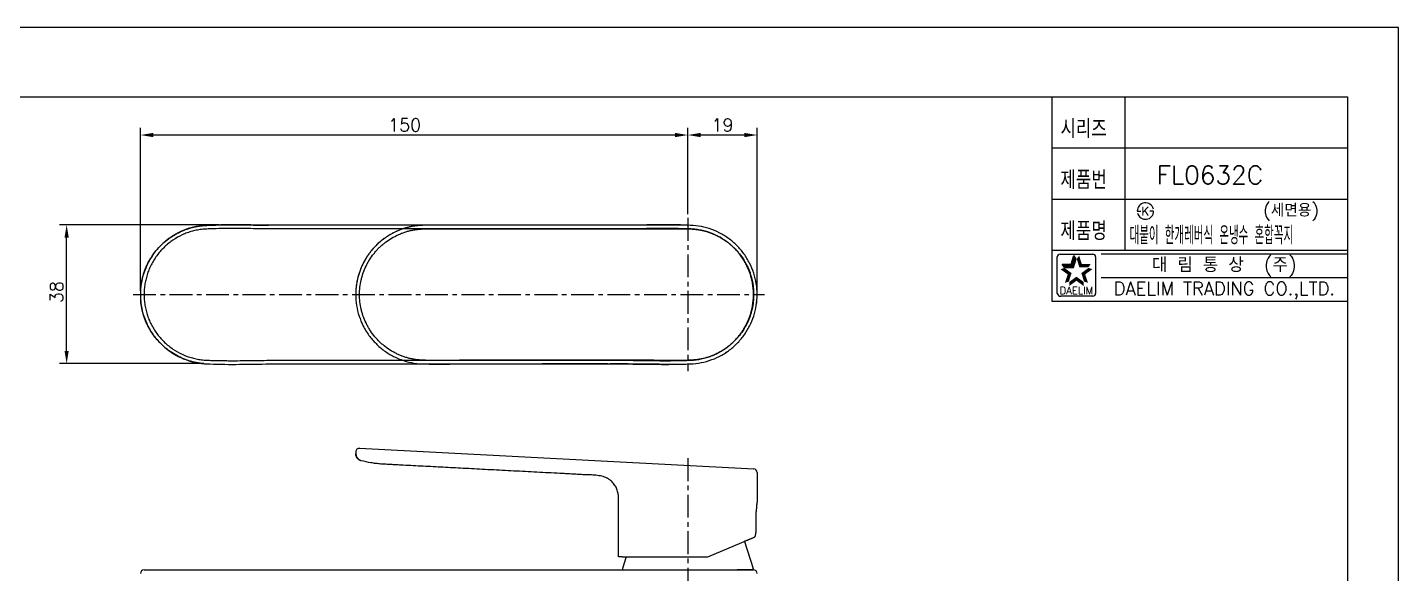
# Model space of a CAD drawing. Extents: x 20490 to 21084, y -3930 to -3510.
# Drawn here: x 20708.2 to 21083.9, y -3659.8 to -3510.2 of the extents above; entities that cross this region are included whole.
import ezdxf
from ezdxf.enums import TextEntityAlignment as Align

# ---------------------------------------------------------------- set-up
doc = ezdxf.new("R2010")
doc.units = 0
doc.header["$LTSCALE"] = 5
doc.header["$MEASUREMENT"] = 0
doc.linetypes.add('CENTER', pattern=[2, 1.25, -0.25, 0.25, -0.25])
doc.layers.get('0').update_dxf_attribs({"color": 2, "linetype": 'CONTINUOUS'})
doc.layers.get('Defpoints').update_dxf_attribs({"linetype": 'CONTINUOUS'})
doc.layers.add('D', color=2, linetype='CONTINUOUS')
doc.layers.add('TXT', color=4, linetype='CONTINUOUS')
doc.styles.add('GHS', font='romans', dxfattribs={"bigfont": 'ghs'})
doc.styles.add('ROMANS', font='ROMANS.shx', dxfattribs={"height": 3.5})
doc.dimstyles.new('HONG', dxfattribs={"dimscale": 0, "dimtxt": 3.5, "dimasz": 3.5, "dimexe": 2, "dimexo": 1, "dimgap": 1, "dimtad": 1, "dimdec": 4, "dimdsep": 46, "dimtxsty": 'GHS', "dimcen": 3, "dimclrd": 2, "dimclre": 2, "dimclrt": 2, "dimadec": 0, "dimazin": 0, "dimtfac": 1, "dimtdec": 4, "dimtmove": 0, "dimatfit": 2, "dimfxl": 0, "dimtvp": 1, "dimtolj": 1, "dimarcsym": 0})

# ---------------------------------------------------------------- blocks, each defined once
blk = doc.blocks.new('*D5')
at = {"layer": 'D', "color": 2, "lineweight": -2}
for p, q in [((20889.15, -3561.33), (20889.15, -3537.63)), ((20908.15, -3582.33), (20908.15, -3537.63)), ((20904.65, -3539.63), (20892.65, -3539.63))]:
    blk.add_line(p, q, dxfattribs=at)
at = {"layer": 'D', "color": 2}
for points in [[(20892.65, -3539.04), (20892.65, -3540.21), (20889.15, -3539.63)], [(20904.65, -3539.04), (20904.65, -3540.21), (20908.15, -3539.63)]]:
    blk.add_solid(points, dxfattribs=at)
at = {"layer": 'Defpoints', "color": 0}
for p in [(20889.15, -3539.63), (20889.15, -3562.33), (20908.15, -3583.33)]:
    blk.add_point(p, dxfattribs=at)
at = {"layer": 'D', "color": 2, "insert": (20898.65, -3536.88), "char_height": 3.5, "attachment_point": 5, "style": 'GHS'}
blk.add_mtext('\\A1;19', dxfattribs=at)
blk = doc.blocks.new('*D6')
at = {"layer": 'D', "color": 2, "lineweight": -2}
for p, q in [((20739.15, -3582.34), (20739.15, -3537.63)), ((20889.15, -3538.63), (20889.15, -3537.63)), ((20885.65, -3539.63), (20742.65, -3539.63))]:
    blk.add_line(p, q, dxfattribs=at)
at = {"layer": 'D', "color": 2}
for points in [[(20742.65, -3539.04), (20742.65, -3540.21), (20739.15, -3539.63)], [(20885.65, -3539.04), (20885.65, -3540.21), (20889.15, -3539.63)]]:
    blk.add_solid(points, dxfattribs=at)
at = {"layer": 'Defpoints', "color": 0}
for p in [(20739.15, -3539.63), (20889.15, -3539.63), (20739.15, -3583.34)]:
    blk.add_point(p, dxfattribs=at)
at = {"layer": 'D', "color": 2, "insert": (20811.55, -3536.88), "char_height": 3.5, "attachment_point": 5, "style": 'GHS'}
blk.add_mtext('\\A1;150', dxfattribs=at)
blk = doc.blocks.new('*D7')
at = {"layer": 'D', "color": 2, "lineweight": -2}
for p, q in [((20760.73, -3564.24), (20716.94, -3564.24)), ((20718.94, -3598.75), (20718.94, -3567.74)), ((20755.56, -3602.25), (20716.94, -3602.25))]:
    blk.add_line(p, q, dxfattribs=at)
at = {"layer": 'D', "color": 2}
for points in [[(20718.36, -3567.74), (20719.52, -3567.74), (20718.94, -3564.24)], [(20718.36, -3598.75), (20719.52, -3598.75), (20718.94, -3602.25)]]:
    blk.add_solid(points, dxfattribs=at)
at = {"layer": 'Defpoints', "color": 0}
for p in [(20718.94, -3564.24), (20761.73, -3564.24), (20756.56, -3602.25)]:
    blk.add_point(p, dxfattribs=at)
at = {"layer": 'D', "color": 2, "insert": (20716.19, -3582.65), "char_height": 3.5, "attachment_point": 5, "rotation": 90, "style": 'GHS'}
blk.add_mtext('\\A1;38', dxfattribs=at)

msp = doc.modelspace()

# ---------------------------------------------------------------- linework, layer by layer
at = {"color": 7}
for p, q in [((20988.91222, -3529.15456), (20988.91222, -3585.15456)), ((21008.91222, -3529.15456), (21008.91222, -3571.15456)), ((20988.91222, -3543.15456), (21069.91222, -3543.15456)), ((20988.91222, -3557.15456), (21069.91222, -3557.15456)), ((20988.91222, -3571.15456), (21069.91222, -3571.15456)), ((20988.91222, -3585.15456), (21069.91222, -3585.15456))]:
    msp.add_line(p, q, dxfattribs=at)
at = {"color": 7, "linetype": 'Continuous'}
for p, q in [((20816.99592, -3564.34015), (20816.58853, -3564.35648)), ((20817.40006, -3564.32676), (20816.99592, -3564.34015)), ((20817.80283, -3564.31535), (20817.40006, -3564.32676)), ((20818.20513, -3564.30578), (20817.80283, -3564.31535)), ((20818.60761, -3564.29804), (20818.20513, -3564.30578)), ((20819.21209, -3564.28968), (20818.60761, -3564.29804)), ((20819.81454, -3564.28473), (20819.21209, -3564.28968)), ((20820.41229, -3564.28272), (20819.81454, -3564.28473)), ((20822.56458, -3564.29365), (20821.39842, -3564.28475)), ((20826.30931, -3564.33624), (20822.56458, -3564.29365)), ((20827.75025, -3564.34531), (20826.30931, -3564.33624)), ((20828.10612, -3564.34658), (20827.75025, -3564.34531)), ((20842.05279, -3564.33319), (20828.10612, -3564.34658)), ((20859.29485, -3564.33564), (20842.05279, -3564.33319)), ((20876.06911, -3564.34843), (20859.29485, -3564.33564)), ((20878.56774, -3564.34521), (20876.06911, -3564.34843)), ((20880.37338, -3564.33268), (20878.56774, -3564.34521)), ((20884.85355, -3564.28502), (20880.37338, -3564.33268)), ((20888.05634, -3564.30498), (20884.85355, -3564.28502)), ((20889.17106, -3564.33556), (20889.12393, -3564.33395)), ((20867.03652, -3602.3064), (20867.26482, -3602.30656)), ((20867.26482, -3602.30656), (20867.5554, -3602.30686)), ((20867.5554, -3602.30686), (20867.95999, -3602.30746)), ((20867.77715, -3602.30765), (20867.96, -3602.30746)), ((20870.19289, -3602.31589), (20867.77715, -3602.30765)), ((20867.95999, -3602.30746), (20868.3584, -3602.30827)), ((20872.78993, -3602.33621), (20870.19289, -3602.31589)), ((20879.71784, -3602.4239), (20872.78993, -3602.33621)), ((20875.12929, -3602.36348), (20876.8538, -3602.38742)), ((20881.78896, -3602.43882), (20879.71784, -3602.4239)), ((20879.72872, -3602.4232), (20879.87061, -3602.42462)), ((20879.87061, -3602.42462), (20879.89929, -3602.4249)), ((20883.6396, -3602.44007), (20881.78896, -3602.43882)), ((20881.94164, -3602.43923), (20882.01259, -3602.43949)), ((20882.01259, -3602.43949), (20882.13126, -3602.43989)), ((20885.17217, -3602.42938), (20883.6396, -3602.44007)), ((20883.69307, -3602.43987), (20883.73349, -3602.43972)), ((20883.73349, -3602.43972), (20883.77825, -3602.43956)), ((20884.20508, -3602.4375), (20884.29139, -3602.43697)), ((20885.17217, -3602.42939), (20885.24326, -3602.42859)), ((20885.24326, -3602.42859), (20885.43398, -3602.42632)), ((20889.16972, -3602.33415), (20889.16392, -3602.33434)), ((20889.17314, -3602.33403), (20889.17619, -3602.33392)), ((20799.20188, -3625.44234), (20907.20208, -3631.10239)), ((20798.14975, -3626.44097), (20798.14975, -3626.89287)), ((20799.63812, -3628.82635), (20799.51224, -3628.78852)), ((20799.63817, -3628.82631), (20799.638, -3628.82629)), ((20908.14975, -3632.10102), (20908.14975, -3639.95206)), ((20894.66412, -3655.15206), (20907.40531, -3649.74374)), ((20904.70776, -3650.88879), (20907.14794, -3649.85299)), ((20904.71471, -3650.96258), (20907.02721, -3658.36258)), ((20871.14794, -3655.15206), (20870.14975, -3655.15206)), ((20871.14794, -3655.15206), (20894.66412, -3655.15206)), ((20872.27393, -3655.15206), (20871.27064, -3658.36258)), ((20740.14893, -3658.75206), (20889.14893, -3658.75206)), ((20889.14893, -3658.75206), (20907.14915, -3658.75206))]:
    msp.add_line(p, q, dxfattribs=at)
at = {"color": 2, "linetype": 'Continuous'}
for p, q in [((20990.38971, -3583.02004), (20990.38971, -3573.02004)), ((20991.13971, -3572.27004), (21000.13971, -3572.27004)), ((21000.88971, -3573.02004), (21000.88971, -3583.02004)), ((21002.41222, -3572.15456), (21069.91222, -3572.15456)), ((21002.41222, -3578.65456), (21069.91222, -3578.65456)), ((21000.13971, -3583.77004), (20991.38971, -3583.77004))]:
    msp.add_line(p, q, dxfattribs=at)
at = {"color": 2}
for p, q in [((20994.15136, -3574.9715), (20994.90073, -3572.66517)), ((20995.56583, -3573.58061), (20994.90073, -3572.66517)), ((20992.39145, -3575.88693), (20991.72635, -3574.9715)), ((20991.72635, -3574.9715), (20994.15136, -3574.9715)), ((20992.39145, -3575.88693), (20994.81646, -3575.88693)), ((20994.81646, -3575.88693), (20995.56583, -3573.58061))]:
    msp.add_line(p, q, dxfattribs=at)
at = {"linetype": 'Continuous'}
msp.add_lwpolyline([(20489.91222, -3930.15456), (21083.91222, -3930.15456), (21083.91222, -3510.15456), (20489.91222, -3510.15456)], close=True, dxfattribs=at)
at = {"color": 7, "linetype": 'Continuous'}
for points in [[(20816.58853, -3564.35648), (20816.38295, -3564.36611), (20816.17579, -3564.37691), (20815.96699, -3564.38906), (20815.75656, -3564.40276), (20815.54452, -3564.41819), (20815.33089, -3564.43555), (20815.11566, -3564.45504), (20814.89883, -3564.47693), (20814.68041, -3564.50151), (20814.46039, -3564.52905), (20814.23879, -3564.55984), (20814.01618, -3564.59388), (20813.79383, -3564.6309), (20813.57264, -3564.67071), (20813.35248, -3564.71347), (20813.13311, -3564.75932), (20812.9145, -3564.80819), (20812.69668, -3564.8599), (20812.47969, -3564.91427), (20812.26359, -3564.97114), (20812.04836, -3565.03041), (20811.83392, -3565.0921), (20811.62019, -3565.15625), (20811.40708, -3565.22291), (20811.19451, -3565.2921), (20810.98237, -3565.36388), (20810.7706, -3565.43829), (20810.55909, -3565.51536), (20810.34775, -3565.59516), (20810.13654, -3565.67771), (20809.92548, -3565.76305), (20809.71463, -3565.85119), (20809.50402, -3565.94216), (20809.29371, -3566.03599), (20809.08376, -3566.13269), (20808.87421, -3566.2323), (20808.6652, -3566.33482), (20808.45686, -3566.44022), (20808.24922, -3566.54853), (20808.04234, -3566.65976), (20807.83625, -3566.7739), (20807.63099, -3566.89097), (20807.42658, -3567.01096), (20807.22309, -3567.13389), (20807.02053, -3567.25976), (20806.81895, -3567.38857), (20806.61839, -3567.52033), (20806.41889, -3567.65504), (20806.2205, -3567.7927), (20806.02325, -3567.93333), (20805.82719, -3568.07692), (20805.63236, -3568.22348), (20805.43882, -3568.37302), (20805.24659, -3568.52553), (20805.05574, -3568.68102), (20804.8663, -3568.8395), (20804.67833, -3569.00095), (20804.49186, -3569.16538), (20804.30696, -3569.33279), (20804.12366, -3569.50318), (20803.94201, -3569.67653), (20803.76208, -3569.85286), (20803.58389, -3570.03215), (20803.40752, -3570.2144), (20803.23301, -3570.39961), (20803.06041, -3570.58777), (20802.88978, -3570.77887), (20802.72118, -3570.97292), (20802.55467, -3571.16991), (20802.39029, -3571.36982), (20802.22811, -3571.57266), (20802.06819, -3571.77841), (20801.91058, -3571.98706), (20801.75534, -3572.1986), (20801.60252, -3572.413), (20801.45217, -3572.63025), (20801.30435, -3572.85034), (20801.15912, -3573.07323), (20801.01654, -3573.29891), (20800.87667, -3573.52737), (20800.73955, -3573.75858), (20800.60525, -3573.99253), (20800.47383, -3574.22918), (20800.34535, -3574.46853), (20800.21986, -3574.71053), (20800.09744, -3574.95517), (20799.97815, -3575.20242), (20799.86204, -3575.45226), (20799.74917, -3575.70465), (20799.6396, -3575.95956), (20799.5334, -3576.21697), (20799.43062, -3576.47682), (20799.33133, -3576.7391), (20799.23558, -3577.00377), (20799.14345, -3577.27079), (20799.05498, -3577.54012), (20798.97025, -3577.81172), (20798.8893, -3578.08554), (20798.81221, -3578.36154), (20798.73902, -3578.63968), (20798.66982, -3578.91991), (20798.60465, -3579.20217), (20798.54359, -3579.48644), (20798.48668, -3579.77264), (20798.43398, -3580.06075), (20798.38557, -3580.35069), (20798.34149, -3580.64243), (20798.30181, -3580.9359), (20798.26659, -3581.23105), (20798.23589, -3581.52779), (20798.21477, -3581.76898)], [(20821.39842, -3564.28475), (20821.20222, -3564.28388), (20820.41229, -3564.28272)], [(20867.26482, -3602.30676), (20858.2183, -3602.32951), (20849.26048, -3602.34198)], [(20799.51224, -3628.78852), (20799.28043, -3628.694), (20799.06021, -3628.57007), (20798.85572, -3628.41754), (20798.67114, -3628.23944), (20798.51092, -3628.03921), (20798.37827, -3627.82071), (20798.27498, -3627.58931), (20798.20284, -3627.3505), (20798.16151, -3627.10867), (20798.14975, -3626.89287)]]:
    msp.add_lwpolyline(points, dxfattribs=at)
at = {"color": 2, "linetype": 'Continuous'}
for centre, radius, start, end in [((20991.13971, -3573.02004), 0.75, 90, 180), ((21000.13971, -3573.02004), 0.75, 0, 90), ((20991.26471, -3582.89504), 0.88388, 188.1301024, 278.1301024), ((21000.13971, -3583.02004), 0.75, 270, 0)]:
    msp.add_arc(centre, radius, start, end, dxfattribs=at)
at = {"color": 7, "linetype": 'Continuous'}
for centre, radius, start, end in [((20758.18275, -3583.33742), 19.03382, 175.2678138, 179.9919547), ((20758.12505, -3583.33664), 18.97613, 179.9942904, 185.497027), ((20758.1538, -3583.33484), 19.00476, 174.6938865, 175.2683615), ((20817.1522, -3583.33522), 19.00245, 175.256158, 179.9988463), ((20850.52985, -1357.2416), 2245.10081, 269.97947818, 270.10293739), ((20862.01172, -3591.10166), 11.21484, 270.1774716, 270.8039199), ((20866.94422, -4230.58938), 628.2827, 89.68956984, 89.87103428), ((20867.74461, -4095.66058), 493.35147, 89.4117717, 89.6096109), ((20886.06426, -2989.16831), 613.28761, 269.24356901, 269.40809839), ((20883.52679, -3235.66848), 366.77436, 269.4333186, 269.6522865), ((20883.0796, -3305.38591), 297.05549, 269.656933, 269.7805115), ((20882.90922, -3363.0202), 239.42095, 269.8138274, 270.1875834), ((20882.99728, -3396.49079), 205.95026, 270.217268, 270.3360136), ((20883.11385, -3414.52688), 187.91378, 270.3590387, 270.627603), ((20883.32306, -3433.17069), 169.26879, 270.7145439, 270.8687626), ((20883.5422, -3446.95169), 155.48605, 270.8650149, 271.3089904), ((20883.79773, -3458.55138), 143.88356, 271.3127823, 271.4876371), ((20884.11027, -3470.05356), 132.37714, 271.481655, 272.1206034), ((20886.35418, -3519.85074), 82.53148, 271.3043549, 271.8247563), ((20886.53108, -3525.58693), 76.79257, 271.8291233, 271.9644427), ((20799.14957, -3626.44101), 1.00004, 87.0014092, 179.9977231), ((20800.14976, -3626.89275), 2.00003, 180.0034816, 250.7147866), ((20800.1471, -3626.90426), 1.98831, 250.6776501, 255.1645423), ((20907.14974, -3632.10103), 1.00001, 0.0006479, 86.999475), ((20740.14898, -3659.75212), 1.00006, 89.964479, 179.9967157), ((20871.55699, -3658.45206), 0.3, 162.6459754, 270), ((20906.74087, -3658.45206), 0.3, 270, 17.3540246), ((20907.14911, -3659.75214), 1.00008, 0.0043481, 90.0366095)]:
    msp.add_arc(centre, radius, start, end, dxfattribs=at)
for points, knots in [([(20908.14893, -3583.33464), (20908.14902, -3582.34125), (20907.99318, -3580.35646), (20907.29454, -3577.44189), (20906.14862, -3574.67487), (20904.58381, -3572.12102), (20902.63916, -3569.84407), (20900.36262, -3567.90033), (20897.81089, -3566.33473), (20895.0404, -3565.19351), (20892.13091, -3564.4734), (20884.68992, -3564.0973), (20872.7721, -3564.43201), (20856.39941, -3564.30856), (20840.02382, -3564.34223), (20823.64888, -3564.33101), (20807.27423, -3564.3422), (20790.89776, -3564.30867), (20774.52828, -3564.43158), (20762.60178, -3564.09835), (20755.17055, -3564.47279), (20752.2561, -3565.19387), (20749.48905, -3566.33379), (20746.93518, -3567.90021), (20744.65834, -3569.84442), (20742.71417, -3572.12109), (20741.15018, -3574.67276), (20740.00295, -3577.44336), (20739.30526, -3580.35243), (20739.14903, -3582.34132), (20739.14893, -3583.33475)], [0, 0, 0, 0, 0.015650796, 0.031302165, 0.046953534, 0.062604904, 0.078256273, 0.093907642, 0.109559012, 0.125210381, 0.14086175, 0.156513119, 0.242384768, 0.328256416, 0.414128065, 0.499999713, 0.585871362, 0.67174301, 0.757614659, 0.843486307, 0.859137676, 0.874789046, 0.890440415, 0.906091784, 0.921743153, 0.937394523, 0.953045892, 0.968697261, 0.984348631, 1, 1, 1, 1]), ([(20739.23048, -3581.57734), (20739.24073, -3581.46695), (20739.26962, -3581.18274), (20739.32626, -3580.72767), (20739.43155, -3580.0371), (20739.66531, -3578.8393), (20740.14017, -3577.15847), (20740.92824, -3575.21646), (20741.9244, -3573.37336), (20743.11775, -3571.65039), (20744.49289, -3570.06909), (20746.03356, -3568.64891), (20747.72108, -3567.40589), (20749.53473, -3566.35591), (20751.13421, -3565.65527), (20752.45281, -3565.19856), (20753.45848, -3564.90833), (20754.4789, -3564.67648), (20755.51312, -3564.51123), (20756.55411, -3564.41202), (20757.59954, -3564.35442), (20758.64485, -3564.31567), (20760.03879, -3564.27299), (20763.87466, -3564.20042), (20768.7292, -3564.25525), (20772.88484, -3564.31712), (20774.25125, -3564.33188)], [0, 0, 0, 0, 0.007523343, 0.019361428, 0.031199512, 0.054875682, 0.102228022, 0.149580361, 0.1969327, 0.24428504, 0.291637379, 0.338989718, 0.386342058, 0.433694397, 0.481046736, 0.504722906, 0.528399076, 0.552075245, 0.575751415, 0.599427585, 0.623103754, 0.646779924, 0.670456094, 0.717808433, 0.90721779, 1, 1, 1, 1]), ([(20907.14915, -3583.33463), (20907.14942, -3582.84621), (20907.11115, -3581.86879), (20906.95456, -3580.65629), (20906.77439, -3579.69595), (20906.61556, -3578.98037), (20906.42794, -3578.27185), (20906.1307, -3577.34089), (20905.68205, -3576.20419), (20905.06281, -3574.87458), (20904.31706, -3573.61097), (20903.47689, -3572.40902), (20902.54245, -3571.2782), (20901.51665, -3570.22962), (20900.40906, -3569.26789), (20898.83646, -3568.10638), (20896.69643, -3566.9105), (20894.39771, -3566.05529), (20892.4896, -3565.62702), (20891.03577, -3565.4303), (20889.5724, -3565.34221), (20887.61973, -3565.28839), (20885.66665, -3565.24885), (20883.71343, -3565.22681), (20881.76005, -3565.22539), (20879.31845, -3565.24903), (20876.38869, -3565.28731), (20873.459, -3565.33186), (20870.52904, -3565.35379), (20867.59905, -3565.36678), (20863.69235, -3565.36045), (20858.80903, -3565.34116), (20852.94901, -3565.32724), (20847.08898, -3565.32865), (20841.22895, -3565.3322), (20833.41558, -3565.34101), (20823.64886, -3565.32999), (20813.88214, -3565.34163), (20806.06877, -3565.33205), (20800.20874, -3565.32813), (20794.34871, -3565.32733), (20788.48868, -3565.3411), (20782.62871, -3565.36656), (20777.74531, -3565.36336), (20773.83873, -3565.33102), (20770.90902, -3565.28786), (20767.97927, -3565.24948), (20765.53767, -3565.22626), (20763.58428, -3565.22681), (20761.63107, -3565.24807), (20759.67794, -3565.28723), (20757.72539, -3565.34517), (20756.26189, -3565.43041), (20754.80814, -3565.62834), (20753.37671, -3565.95067), (20751.97856, -3566.39652), (20750.1745, -3567.14868), (20748.46132, -3568.10701), (20746.88852, -3569.26778), (20745.78118, -3570.22984), (20744.75564, -3571.27862), (20743.82127, -3572.40948), (20742.98065, -3573.61111), (20742.23506, -3574.87482), (20741.61566, -3576.20434), (20741.16703, -3577.34107), (20740.86999, -3578.2721), (20740.68223, -3578.98058), (20740.52324, -3579.69613), (20740.34307, -3580.65648), (20740.18671, -3581.869), (20740.14857, -3582.84643), (20740.14893, -3583.33485)], [0, 0, 0, 0, 0.007813671, 0.015625988, 0.019534279, 0.023443015, 0.027349824, 0.031255396, 0.039070601, 0.046883127, 0.054695764, 0.062509907, 0.070322585, 0.078136154, 0.085950182, 0.09376422, 0.109380343, 0.124996175, 0.132811139, 0.140626298, 0.148438511, 0.156252696, 0.17187675, 0.179689189, 0.187501529, 0.203126138, 0.218750756, 0.234375377, 0.249999987, 0.265624611, 0.28124922, 0.312498454, 0.34374768, 0.374996908, 0.406246141, 0.437495369, 0.499993835, 0.562492302, 0.593741533, 0.624990766, 0.656239995, 0.687489221, 0.718738458, 0.749987622, 0.76561223, 0.781236852, 0.796861471, 0.812486075, 0.820298415, 0.828110897, 0.843734657, 0.851549194, 0.859362041, 0.86717562, 0.874991508, 0.882806535, 0.890620243, 0.906236287, 0.914050057, 0.921863877, 0.929677367, 0.937489986, 0.945304142, 0.953116683, 0.960929371, 0.968744505, 0.972650119, 0.976556981, 0.980465711, 0.984373993, 0.992186339, 1, 1, 1, 1]), ([(20889.12393, -3564.33395), (20886.13274, -3564.23293), (20880.14103, -3564.38228), (20871.14976, -3564.32204), (20862.14973, -3564.33849), (20853.14975, -3564.333), (20844.14975, -3564.33849), (20835.14975, -3564.32204), (20826.14979, -3564.38235), (20819.15485, -3564.20763), (20814.16534, -3564.47565), (20811.25423, -3565.19451), (20808.48842, -3566.33478), (20805.93558, -3567.90063), (20803.65942, -3569.84432), (20801.71512, -3572.12085), (20800.15086, -3574.67346), (20799.00521, -3577.43928), (20798.42908, -3579.83912), (20798.25374, -3581.29485), (20798.21484, -3581.7637)], [0, 0, 0, 0, 0.089521467, 0.179300313, 0.269079158, 0.358858004, 0.448636849, 0.538415695, 0.628194541, 0.717973387, 0.747745231, 0.777517075, 0.807288919, 0.837060764, 0.866832608, 0.896604452, 0.926376296, 0.956148141, 0.985919985, 1, 1, 1, 1]), ([(20799.20188, -3583.33486), (20799.20183, -3581.99693), (20799.39183, -3580.31528), (20799.89028, -3578.36982), (20800.29808, -3577.09268), (20800.80714, -3575.84962), (20801.42167, -3574.65828), (20802.09774, -3573.5009), (20802.87629, -3572.40661), (20803.73488, -3571.37789), (20804.42266, -3570.64456), (20805.15165, -3569.95249), (20806.17073, -3569.08274), (20807.5363, -3568.10883), (20808.99823, -3567.28731), (20810.21744, -3566.73259), (20811.15535, -3566.37231), (20812.10967, -3566.05871), (20813.07963, -3565.79668), (20814.0643, -3565.59663), (20815.39148, -3565.41563), (20816.72965, -3565.34499), (20818.06745, -3565.30941), (20819.07121, -3565.29129), (20820.07504, -3565.28344), (20821.0789, -3565.2812), (20822.08278, -3565.28325), (20823.08655, -3565.29689), (20824.09029, -3565.31281), (20825.09416, -3565.31514), (20826.09801, -3565.32084), (20827.10172, -3565.33864), (20828.10553, -3565.34992), (20829.44402, -3565.35124), (20831.1171, -3565.34303), (20833.12484, -3565.35337), (20835.13248, -3565.33032), (20837.14021, -3565.33325), (20839.14792, -3565.33027), (20841.15563, -3565.32814), (20843.16334, -3565.33567), (20845.84029, -3565.33389), (20848.51725, -3565.33771), (20851.1942, -3565.33417), (20853.20191, -3565.3356), (20855.20962, -3565.33467), (20857.21734, -3565.33669), (20859.22505, -3565.33433), (20861.23277, -3565.336), (20863.24048, -3565.33399), (20865.24819, -3565.32802), (20867.2559, -3565.33254), (20868.929, -3565.32965), (20870.26748, -3565.33091), (20871.27132, -3565.33649), (20872.27515, -3565.34477), (20873.27901, -3565.3468), (20874.28286, -3565.344), (20875.62134, -3565.34728), (20876.95981, -3565.35485), (20878.29829, -3565.34806), (20879.30205, -3565.33384), (20880.30584, -3565.32136), (20881.3097, -3565.32006), (20882.31355, -3565.31267), (20883.31724, -3565.29415), (20884.32105, -3565.28317), (20885.65954, -3565.28175), (20886.99803, -3565.28561), (20888.33638, -3565.30947), (20889.67421, -3565.34453), (20891.01238, -3565.41525), (20892.33955, -3565.59671), (20893.32389, -3565.7983), (20894.29413, -3566.05916), (20895.24878, -3566.37188), (20896.18635, -3566.73302), (20897.40569, -3567.28739), (20898.868, -3568.10827), (20900.2333, -3569.08259), (20901.25223, -3569.9525), (20901.98148, -3570.64429), (20902.66905, -3571.37784), (20903.52723, -3572.40687), (20904.30648, -3573.50069), (20904.98188, -3574.65846), (20905.59661, -3575.84969), (20906.1056, -3577.09278), (20906.51392, -3578.36975), (20907.01232, -3580.31524), (20907.2023, -3581.99691), (20907.20208, -3583.33484)], [0, 0, 0, 0, 0.031231066, 0.039052588, 0.046874948, 0.062510998, 0.070332091, 0.078152612, 0.093784861, 0.101603708, 0.109420926, 0.117238771, 0.125055743, 0.140681083, 0.156304809, 0.164118557, 0.171931732, 0.179745653, 0.187558083, 0.195371397, 0.203183377, 0.218804317, 0.226615665, 0.234426576, 0.242237512, 0.250048623, 0.257859624, 0.265670574, 0.273481551, 0.281292538, 0.289103467, 0.296914481, 0.30472541, 0.312536449, 0.328158442, 0.34378039, 0.359402345, 0.375024308, 0.390646259, 0.406268205, 0.421890161, 0.437512117, 0.468756022, 0.484377975, 0.49999993, 0.515621883, 0.531243836, 0.546865789, 0.562487745, 0.578109697, 0.593731642, 0.609353597, 0.624975563, 0.632786549, 0.640597531, 0.648408524, 0.656219457, 0.664030458, 0.671841406, 0.687463425, 0.695274408, 0.703085405, 0.710896355, 0.718707376, 0.726518272, 0.734329297, 0.742140214, 0.749951266, 0.765573191, 0.773384158, 0.781195442, 0.7968168, 0.804628461, 0.812441948, 0.820254698, 0.82806825, 0.835881554, 0.843695388, 0.859318927, 0.874944157, 0.882761167, 0.890579054, 0.898396113, 0.906215074, 0.921847152, 0.929667797, 0.937488922, 0.953124975, 0.960947374, 0.96876884, 1, 1, 1, 1]), ([(20908.14975, -3583.33483), (20908.14974, -3582.34005), (20907.99317, -3580.35038), (20907.29428, -3577.4393), (20906.14865, -3574.67348), (20904.58423, -3572.12067), (20902.64016, -3569.8444), (20900.36373, -3567.90049), (20897.81109, -3566.33481), (20895.04528, -3565.19451), (20892.14088, -3564.47733), (20890.15872, -3564.36953), (20889.17106, -3564.33556)], [0, 0, 0, 0, 0.100071551, 0.200143103, 0.300214655, 0.400286206, 0.500357758, 0.60042931, 0.700500862, 0.800572414, 0.900643966, 1, 1, 1, 1]), ([(20739.14893, -3583.33475), (20739.14883, -3584.32817), (20739.30466, -3586.313), (20740.00331, -3589.22761), (20741.14924, -3591.99462), (20742.71405, -3594.54847), (20744.6587, -3596.82543), (20746.93524, -3598.76916), (20749.48697, -3600.33476), (20752.25745, -3601.47599), (20755.16695, -3602.19609), (20762.60794, -3602.57219), (20774.52575, -3602.23748), (20790.89844, -3602.36093), (20807.27404, -3602.32727), (20823.64898, -3602.33848), (20840.02363, -3602.3273), (20856.40009, -3602.36082), (20872.76958, -3602.23791), (20884.69608, -3602.57115), (20892.12731, -3602.1967), (20895.04176, -3601.47562), (20897.80881, -3600.3357), (20900.36268, -3598.76928), (20902.63952, -3596.82507), (20904.58368, -3594.54841), (20906.14767, -3591.99674), (20907.2949, -3589.22613), (20907.99261, -3586.31702), (20908.14883, -3584.3281), (20908.14893, -3583.33464)], [0, 0, 0, 0, 0.015651351, 0.031302703, 0.046954054, 0.062605405, 0.078256757, 0.093908108, 0.109559459, 0.125210811, 0.140862162, 0.156513513, 0.242385063, 0.328256613, 0.414128163, 0.499999713, 0.585871263, 0.671742813, 0.757614363, 0.843485913, 0.859137264, 0.874788616, 0.890439967, 0.906091318, 0.92174267, 0.937394021, 0.953045372, 0.968696724, 0.984348075, 1, 1, 1, 1]), ([(20740.14893, -3583.33485), (20740.14856, -3583.82326), (20740.18674, -3584.80068), (20740.34272, -3586.01325), (20740.52275, -3586.97363), (20740.68193, -3587.68913), (20740.86999, -3588.39753), (20741.16722, -3589.32848), (20741.61496, -3590.46556), (20742.23511, -3591.79475), (20742.9807, -3593.05841), (20743.82079, -3594.26044), (20744.75536, -3595.39116), (20745.78115, -3596.43974), (20746.88866, -3597.40156), (20748.46133, -3598.56298), (20750.60122, -3599.7591), (20752.90003, -3600.61414), (20754.80816, -3601.0423), (20756.26198, -3601.23917), (20757.72536, -3601.32707), (20759.67802, -3601.38115), (20761.6311, -3601.42072), (20763.58432, -3601.44274), (20765.53771, -3601.44406), (20767.97931, -3601.42048), (20770.90907, -3601.38218), (20773.83876, -3601.33765), (20776.76872, -3601.3157), (20779.69871, -3601.30274), (20783.60541, -3601.30903), (20788.48873, -3601.32833), (20794.34876, -3601.34227), (20800.20879, -3601.34086), (20806.06883, -3601.33729), (20813.8822, -3601.32849), (20823.64893, -3601.3395), (20833.41566, -3601.32788), (20841.22903, -3601.33745), (20847.08907, -3601.34136), (20852.9491, -3601.34218), (20858.80913, -3601.3284), (20864.6691, -3601.30293), (20869.55251, -3601.30614), (20873.45909, -3601.33847), (20876.3888, -3601.38163), (20879.31856, -3601.42004), (20881.76016, -3601.44317), (20883.71355, -3601.44272), (20885.66675, -3601.42152), (20887.61989, -3601.38235), (20889.57243, -3601.32419), (20891.03594, -3601.23904), (20892.48969, -3601.04109), (20893.92114, -3600.71872), (20895.31923, -3600.27315), (20896.6734, -3599.70872), (20897.97928, -3599.04094), (20899.22929, -3598.27307), (20900.40922, -3597.40148), (20901.51665, -3596.43969), (20902.54232, -3595.39099), (20903.47655, -3594.26002), (20904.31702, -3593.0583), (20905.06292, -3591.79475), (20905.68169, -3590.46493), (20906.13084, -3589.32843), (20906.42805, -3588.39744), (20906.61558, -3587.6889), (20906.77433, -3586.97329), (20906.95451, -3586.01295), (20907.11122, -3584.80047), (20907.14944, -3583.82305), (20907.14915, -3583.33463)], [0, 0, 0, 0, 0.007813533, 0.015625865, 0.01953405, 0.023442625, 0.02734941, 0.031255068, 0.039070067, 0.04688248, 0.054695093, 0.062509063, 0.070321679, 0.078135144, 0.085949081, 0.093763001, 0.10937898, 0.124994571, 0.132809498, 0.140624513, 0.148436628, 0.156250755, 0.171874599, 0.179686945, 0.18749919, 0.203123609, 0.218748037, 0.234372466, 0.249996887, 0.26562132, 0.281245739, 0.312494592, 0.343743438, 0.374992285, 0.406241137, 0.437489984, 0.499987689, 0.562485394, 0.593734244, 0.624983096, 0.656231944, 0.687480789, 0.718729645, 0.749978429, 0.765602847, 0.781227278, 0.796851707, 0.812476121, 0.820288364, 0.828100752, 0.843724312, 0.85153875, 0.859351577, 0.867164938, 0.874980813, 0.882795733, 0.890609292, 0.898424233, 0.90623747, 0.914051133, 0.921864882, 0.929678254, 0.937490761, 0.945304842, 0.953117278, 0.960929823, 0.968744962, 0.972650443, 0.976557223, 0.980465967, 0.984374239, 0.99218642, 1, 1, 1, 1]), ([(20798.14975, -3583.33484), (20798.14975, -3584.32961), (20798.30632, -3586.31928), (20799.00522, -3589.23036), (20800.15084, -3591.99618), (20801.71526, -3594.54899), (20803.65933, -3596.82526), (20805.93577, -3598.76917), (20808.48841, -3600.33486), (20811.25421, -3601.47515), (20814.16555, -3602.19404), (20819.15466, -3602.46201), (20826.14986, -3602.28732), (20835.14973, -3602.34762), (20844.14976, -3602.33118), (20853.14975, -3602.33666), (20862.14974, -3602.33117), (20871.14974, -3602.34763), (20880.15428, -3602.28728), (20886.15896, -3602.43742), (20889.16347, -3602.33436)], [0, 0, 0, 0, 0.029300431, 0.058600939, 0.087901447, 0.117201954, 0.146502462, 0.17580297, 0.205103477, 0.234403985, 0.263704493, 0.293005001, 0.381362502, 0.469720003, 0.558077503, 0.646435004, 0.734792505, 0.823150006, 0.911507507, 1, 1, 1, 1]), ([(20907.20208, -3583.33484), (20907.20243, -3584.67276), (20906.97635, -3586.69035), (20906.23417, -3589.26673), (20905.59656, -3590.81991), (20904.98223, -3592.01131), (20904.30667, -3593.169), (20903.52758, -3594.26294), (20902.66907, -3595.2917), (20901.98141, -3596.02515), (20901.25244, -3596.71724), (20900.23336, -3597.58698), (20898.86799, -3598.56119), (20897.4058, -3599.38228), (20896.18653, -3599.93683), (20895.2488, -3600.29757), (20894.29433, -3600.61076), (20893.32423, -3600.8722), (20892.3397, -3601.07289), (20891.01258, -3601.25443), (20889.67437, -3601.3246), (20888.33657, -3601.36002), (20887.33281, -3601.37819), (20886.32899, -3601.38608), (20885.32512, -3601.38836), (20884.32125, -3601.38624), (20883.31748, -3601.37256), (20882.31373, -3601.357), (20881.30986, -3601.35498), (20880.30601, -3601.34865), (20879.30232, -3601.33006), (20878.29851, -3601.31913), (20876.96001, -3601.31898), (20875.28693, -3601.32604), (20873.27919, -3601.31635), (20871.27156, -3601.33965), (20869.26382, -3601.33612), (20867.25612, -3601.33949), (20865.2484, -3601.34165), (20863.2407, -3601.33385), (20860.56374, -3601.33628), (20857.21755, -3601.33248), (20853.87137, -3601.33466), (20851.19441, -3601.33498), (20849.1867, -3601.33268), (20847.17899, -3601.33536), (20845.17127, -3601.33289), (20843.16356, -3601.33584), (20841.15585, -3601.34083), (20839.14814, -3601.33764), (20837.47504, -3601.33977), (20836.13657, -3601.33855), (20835.13272, -3601.33281), (20834.1289, -3601.3247), (20833.12503, -3601.32317), (20832.12118, -3601.32588), (20831.11732, -3601.32311), (20830.11348, -3601.31783), (20829.10962, -3601.31669), (20828.10576, -3601.3221), (20827.102, -3601.33631), (20826.0982, -3601.34798), (20825.09434, -3601.34914), (20824.0905, -3601.35727), (20823.08681, -3601.37585), (20822.08299, -3601.38632), (20820.74451, -3601.38763), (20819.40601, -3601.38387), (20818.06766, -3601.36038), (20816.72982, -3601.32534), (20815.39169, -3601.25406), (20814.06449, -3601.07295), (20813.08002, -3600.87193), (20812.1099, -3600.61057), (20811.15533, -3600.29766), (20810.21762, -3599.93686), (20808.99839, -3599.38223), (20807.5362, -3598.56115), (20806.17076, -3597.58705), (20805.15176, -3596.71722), (20804.17964, -3595.79491), (20803.07001, -3594.53645), (20802.09802, -3593.16876), (20801.42173, -3592.01145), (20800.80711, -3590.82017), (20800.29815, -3589.57706), (20799.89026, -3588.29994), (20799.39196, -3586.35443), (20799.20193, -3584.67279), (20799.20188, -3583.33486)], [0, 0, 0, 0, 0.031231374, 0.046869147, 0.062505392, 0.070326589, 0.078147261, 0.093779622, 0.101598585, 0.109415859, 0.117233814, 0.125050884, 0.140676412, 0.156300259, 0.164114149, 0.171927472, 0.17974132, 0.187553971, 0.195367364, 0.203179349, 0.218800497, 0.226611938, 0.234422941, 0.242233976, 0.250045184, 0.257856279, 0.265667327, 0.273478398, 0.281289492, 0.289100507, 0.296911629, 0.304722629, 0.312533778, 0.328155964, 0.343778103, 0.359400251, 0.375022411, 0.390644555, 0.406266691, 0.42188884, 0.43751099, 0.468755282, 0.499999576, 0.515621721, 0.531243866, 0.546866013, 0.562488161, 0.578110308, 0.593732448, 0.609354596, 0.624976756, 0.632787836, 0.640598915, 0.648410001, 0.656221034, 0.664032131, 0.671843175, 0.679654265, 0.687465403, 0.695276483, 0.703087579, 0.710898623, 0.718709744, 0.726520732, 0.734331856, 0.742142868, 0.749954023, 0.765576133, 0.77338721, 0.781198573, 0.796820126, 0.804631974, 0.812445573, 0.820258295, 0.828072116, 0.835885445, 0.84369936, 0.859323167, 0.874948626, 0.882765734, 0.890583634, 0.90621367, 0.921846043, 0.929666713, 0.937487878, 0.953124202, 0.960946647, 0.968768297, 1, 1, 1, 1]), ([(20889.16347, -3602.33436), (20890.15371, -3602.30039), (20892.13862, -3602.19291), (20895.04526, -3601.47515), (20897.81107, -3600.33488), (20900.36391, -3598.76903), (20902.64008, -3596.82534), (20904.58438, -3594.54881), (20906.14863, -3591.9962), (20907.29428, -3589.23038), (20907.9932, -3586.31905), (20908.14975, -3584.32961), (20908.14975, -3583.33483)], [0, 0, 0, 0, 0.099585165, 0.199631258, 0.29967735, 0.399723443, 0.499769535, 0.599815628, 0.69986172, 0.799907813, 0.899953905, 1, 1, 1, 1]), ([(20756.55508, -3602.25041), (20756.20707, -3602.22414), (20755.512, -3602.15806), (20754.47935, -3601.99321), (20753.45763, -3601.76102), (20752.45262, -3601.47103), (20751.13502, -3601.01409), (20749.53411, -3600.31344), (20747.72077, -3599.26345), (20746.03336, -3598.02025), (20744.7499, -3596.83735), (20743.80511, -3595.80949), (20742.91895, -3594.73214), (20741.92457, -3593.29621), (20740.92781, -3591.45243), (20740.14002, -3589.51082), (20739.66561, -3587.83061), (20739.43148, -3586.63149), (20739.32623, -3585.94221), (20739.2723, -3585.50919), (20739.24509, -3585.24672), (20739.23646, -3585.15723), (20739.23619, -3585.15444)], [0, 0, 0, 0, 0.039591333, 0.079182699, 0.118774065, 0.158365431, 0.197956797, 0.277139529, 0.35632226, 0.435504992, 0.514687724, 0.55427909, 0.593870456, 0.673053188, 0.75223592, 0.831418651, 0.910601383, 0.950192749, 0.969988432, 0.989784115, 0.999681957, 1, 1, 1, 1]), ([(20870.14975, -3655.15206), (20870.14975, -3654.25439), (20870.14975, -3652.45908), (20870.14975, -3649.77934), (20870.14975, -3647.19882), (20870.14975, -3644.71478), (20870.14973, -3642.71464), (20870.14976, -3641.31265), (20870.14971, -3640.51154), (20870.14994, -3639.91071), (20870.14898, -3639.3099), (20870.15182, -3638.80921), (20870.13424, -3638.40903), (20870.09337, -3638.01057), (20870.00309, -3637.51733), (20869.83867, -3636.93861), (20869.54311, -3636.19378), (20869.1371, -3635.49692), (20868.63532, -3634.8724), (20868.2139, -3634.44188), (20867.82636, -3634.12509), (20867.50524, -3633.89056), (20867.25614, -3633.72487), (20866.98403, -3633.57249), (20866.56238, -3633.38371), (20865.96184, -3633.1868), (20865.18381, -3633.00414), (20864.37124, -3632.86964), (20863.55923, -3632.78584), (20862.76348, -3632.74263), (20861.97998, -3632.72084), (20860.93538, -3632.6942), (20859.62369, -3632.62413), (20858.04621, -3632.5276), (20856.46695, -3632.44725), (20854.36353, -3632.34072), (20851.73465, -3632.19996), (20848.57924, -3632.03594), (20845.42398, -3631.87011), (20842.26898, -3631.70492), (20839.11284, -3631.53947), (20835.96004, -3631.37425), (20831.88782, -3631.16083), (20827.04602, -3630.90708), (20822.34157, -3630.66053), (20818.6968, -3630.46952), (20815.96335, -3630.32626), (20813.2299, -3630.18302), (20810.95203, -3630.06361), (20809.12973, -3629.96816), (20807.76299, -3629.89644), (20806.39649, -3629.8249), (20805.02966, -3629.75398), (20803.66721, -3629.61598), (20801.86081, -3629.35051), (20800.52029, -3629.05982), (20799.638, -3628.82629)], [0, 0, 0, 0, 0.0298004, 0.059599677, 0.088960929, 0.115467278, 0.142063371, 0.155360808, 0.162009629, 0.168658278, 0.175306696, 0.18195612, 0.185277122, 0.18859881, 0.19524661, 0.201894419, 0.208538238, 0.221813956, 0.228456994, 0.235103708, 0.241773014, 0.245047063, 0.248303793, 0.251698669, 0.255387108, 0.263623693, 0.272630922, 0.281898858, 0.290946052, 0.299716673, 0.308348597, 0.31696602, 0.334405174, 0.35195001, 0.369433292, 0.386899786, 0.421868145, 0.456830168, 0.491793217, 0.526759499, 0.561711614, 0.596713077, 0.631568374, 0.697084816, 0.757669346, 0.787958771, 0.818248167, 0.848537561, 0.87882695, 0.893971673, 0.909116269, 0.924261348, 0.939400122, 0.954545994, 0.969701666, 1, 1, 1, 1]), ([(20908.14975, -3639.95206), (20908.15061, -3639.95281), (20908.14735, -3639.95826), (20908.14821, -3639.96751), (20908.14416, -3639.9849), (20908.14111, -3640.00825), (20908.1362, -3640.03855), (20908.12817, -3640.09184), (20908.11577, -3640.17442), (20908.09888, -3640.29199), (20908.07948, -3640.43343), (20908.0583, -3640.59743), (20908.02719, -3640.85665), (20907.98891, -3641.22467), (20907.95015, -3641.70997), (20907.92222, -3642.24041), (20907.91364, -3642.60729), (20907.91207, -3642.79505)], [0, 0, 0, 0, 0.001203702, 0.004806027, 0.010794399, 0.019156246, 0.029874925, 0.042917665, 0.0758285, 0.117570737, 0.167722385, 0.225815223, 0.291297574, 0.442012789, 0.614511335, 0.802730323, 1, 1, 1, 1]), ([(20907.40531, -3649.74374), (20907.44812, -3649.72557), (20907.5319, -3649.64843), (20907.62124, -3649.48127), (20907.69755, -3649.2538), (20907.78517, -3648.85115), (20907.84981, -3648.25195), (20907.86878, -3647.74758), (20907.87123, -3647.47792)], [0, 0, 0, 0, 0.058869248, 0.137658343, 0.238878661, 0.361403975, 0.65869298, 1, 1, 1, 1])]:
    msp.add_open_spline(points, degree=3, knots=knots, dxfattribs=at)
for points in [[(20857.04313, -3602.33281), (20856.2165, -3602.33528), (20855.38994, -3602.33728), (20854.56339, -3602.33879)], [(20866.09254, -3602.30638), (20866.4072, -3602.30622), (20866.72186, -3602.30622), (20867.03652, -3602.3064)], [(20870.34825, -3602.3159), (20870.60085, -3602.31728), (20870.85346, -3602.31883), (20871.10607, -3602.32056)], [(20873.73102, -3602.34544), (20874.19709, -3602.35104), (20874.66318, -3602.35715), (20875.12929, -3602.36348)], [(20876.8538, -3602.38742), (20877.22512, -3602.39257), (20877.59644, -3602.39763), (20877.96774, -3602.40247)], [(20907.87123, -3647.47792), (20907.8854, -3645.91697), (20907.89901, -3644.35601), (20907.91207, -3642.79505)]]:
    msp.add_open_spline(points, degree=3, dxfattribs=at)
at = {"color": 2}
for points in [[(20994.15136, -3574.9715), (20994.81646, -3575.88693), (20994.90073, -3572.66517), (20995.56583, -3573.58061)], [(20996.37869, -3572.66517), (20995.71359, -3573.58061), (20997.12806, -3574.9715), (20996.46296, -3575.88693)], [(20993.23151, -3577.80251), (20994.30766, -3577.45285), (20991.26963, -3576.37713), (20992.34579, -3576.02746)], [(20991.72635, -3574.9715), (20992.39145, -3575.88693), (20994.15136, -3574.9715), (20994.81646, -3575.88693)], [(20997.12806, -3574.9715), (20996.46296, -3575.88693), (20999.55307, -3574.9715), (20998.88797, -3575.88693)], [(21000.00979, -3576.37713), (20998.93363, -3576.02746), (20998.04791, -3577.80251), (20996.97176, -3577.45285)], [(20992.48214, -3580.10883), (20993.55829, -3579.75917), (20993.23151, -3577.80251), (20994.30766, -3577.45285)], [(20995.63971, -3579.55217), (20995.63971, -3578.42064), (20993.67783, -3580.97756), (20993.67783, -3579.84602)], [(20997.60158, -3580.97756), (20997.60158, -3579.84602), (20995.63971, -3579.55217), (20995.63971, -3578.42064)], [(20998.04791, -3577.80251), (20996.97176, -3577.45285), (20998.79728, -3580.10883), (20997.72113, -3579.75917)]]:
    msp.add_solid(points, dxfattribs=at)
at = {"layer": 'D'}
for p, q in [((21012.29491, -3560.47269), (21012.79491, -3560.47269)), ((21012.79491, -3560.47269), (21013.29491, -3560.47269)), ((21016.29491, -3560.47269), (21015.79491, -3560.47269)), ((21016.79491, -3560.47269), (21016.29491, -3560.47269))]:
    msp.add_line(p, q, dxfattribs=at)
at = {"layer": 'D', "color": 1, "linetype": 'CENTER'}
for p, q in [((20889.14893, -3562.33475), (20889.14893, -3604.33475)), ((20737.14893, -3583.33475), (20910.14893, -3583.33484)), ((20889.14893, -3628.15622), (20889.14893, -3805.75206))]:
    msp.add_line(p, q, dxfattribs=at)
at = {"layer": 'D', "color": 0}
for p, q in [((20871.55699, -3658.75206), (20875.64893, -3658.75206)), ((20906.74087, -3658.75206), (20902.64893, -3658.75206))]:
    msp.add_line(p, q, dxfattribs=at)
at = {"layer": 'D'}
for start, end in [(15, 180), (195, 0)]:
    msp.add_arc((21014.54491, -3560.47269), 2.25, start, end, dxfattribs=at)
at = {"layer": 'D', "color": 0}
msp.add_arc((20904.42837, -3651.05206), 0.3, 17.3540246, 30.8801702, dxfattribs=at)
at = {"layer": 'TXT', "color": 4}
for p, q in [((20515.91222, -3529.15456), (21069.91222, -3529.15456)), ((21069.91222, -3529.15456), (21069.91222, -3919.15456))]:
    msp.add_line(p, q, dxfattribs=at)

# ---------------------------------------------------------------- texts
at = {"color": 7, "style": 'GHS'}
msp.add_text('FL0632C', height=5, dxfattribs=at).set_placement((21032.23292, -3550.57583), align=Align.MIDDLE)
at = {"style": 'GHS'}
msp.add_text('(세면용)', height=3.5, dxfattribs=at).set_placement((21046.79512, -3561.97339))
at = {"style": 'GHS', "width": 0.5}
msp.add_text('대붙이 한개레버식 온냉수 혼합꼭지', height=5, dxfattribs=at).set_placement((21010.2065, -3569.59336))
at = {"color": 7, "linetype": 'Continuous'}
for s, height, style, p in [('대 림 통 상  (주)', 4, 'GHS', (21036.17256, -3575.45947)), ('DAELIM TRADING CO.,LTD.', 3.6, 'ROMANS', (21036.17256, -3582.22681))]:
    msp.add_text(s, height=height, dxfattribs=dict(at, style=style)).set_placement(p, align=Align.MIDDLE)
at = {"color": 2, "linetype": 'Continuous', "style": 'ROMANS'}
msp.add_text('DAELIM', height=2, dxfattribs=at).set_placement((20995.63971, -3583.22004), align=Align.CENTER)
at = {"layer": 'D', "style": 'GHS', "width": 0.8}
for s, p in [('시리즈', (20991.25258, -3540.42517)), ('제품번', (20991.25258, -3554.42517)), ('제품명', (20991.25258, -3568.42517))]:
    msp.add_text(s, height=5, dxfattribs=at).set_placement(p)
at = {"layer": 'D', "style": 'GHS'}
msp.add_text('K', height=2.394, dxfattribs=at).set_placement((21014.54491, -3560.47269), align=Align.MIDDLE)

# ---------------------------------------------------------------- dimensions: what is measured, and where the dimension line sits
at = {"layer": 'D'}
for base, p1, p2, picture, middle in [((20739.14893, -3539.6266), (20889.14893, -3539.6266), (20739.14893, -3583.33664), '*D6', (20811.54645, -3539.6266)), ((20889.14893, -3539.6266), (20908.14893, -3583.33484), (20889.14893, -3562.33475), '*D5', (20898.64893, -3539.6266))]:
    dim = msp.add_linear_dim(base=base, p1=p1, p2=p2, angle=180, dimstyle='HONG', override={"dimscale": 1}, dxfattribs=at)
    dim.commit()
    dim.dimension.update_dxf_attribs({"geometry": picture, "text_midpoint": middle, "dimtype": 128})
dim = msp.add_linear_dim(base=(20718.93993, -3564.24486), p1=(20756.55508, -3602.25041), p2=(20761.73284, -3564.24486), angle=90, text='38', dimstyle='HONG', override={"dimscale": 1}, dxfattribs=at)
dim.commit()
dim.dimension.update_dxf_attribs({"geometry": '*D7', "text_midpoint": (20718.93993, -3582.65107), "dimtype": 128})

doc.saveas('drawing.dxf')
